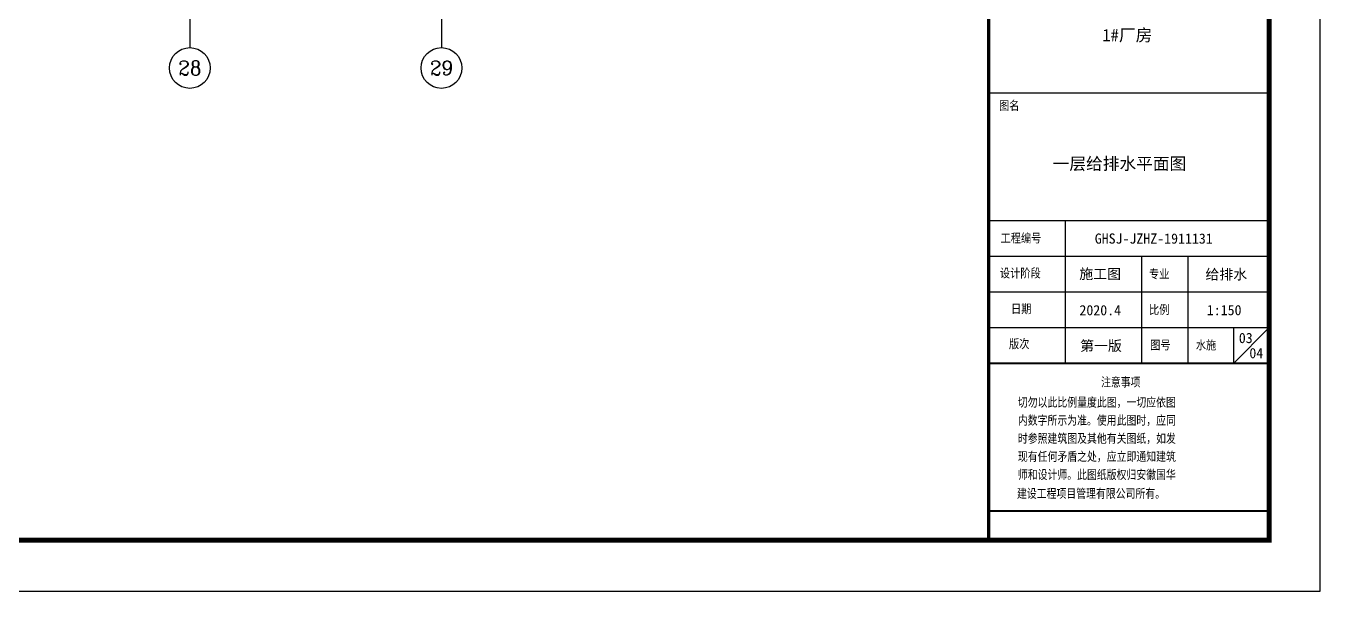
# Model space of a CAD drawing. Extents: x -409572 to -157272, y 600795 to 878326.
# Drawn here: x -195342 to -157272, y 697059 to 713677 of the extents above; entities that cross this region are included whole.
import ezdxf
from ezdxf.enums import TextEntityAlignment as Align

# ---------------------------------------------------------------- set-up
doc = ezdxf.new("R2010")
doc.units = 0
doc.header["$LTSCALE"] = 1000
doc.header["$MEASUREMENT"] = 0
doc.layers.get('0').update_dxf_attribs({"linetype": 'CONTINUOUS'})
for name, color, linetype in [('1', 1, 'CONTINUOUS'), ('AXIS', 3, 'CONTINUOUS'), ('AXIS_TEXT', 7, 'CONTINUOUS'), ('PP-PM-TK', 7, 'CONTINUOUS'), ('PUB_TEXT', 7, 'CONTINUOUS'), ('PUB_TITLE', 4, 'CONTINUOUS')]:
    doc.layers.add(name, color=color, linetype=linetype)
doc.styles.add('-黑体', font='simhei.ttf', dxfattribs={"width": 0.8})
doc.styles.add('_TCH_AXIS', font='COMPLEX', dxfattribs={"bigfont": 'GBCBIG'})
doc.styles.add('COMPLEX', font='COMPLEX')
doc.styles.add('TQ', font='txt.shx', dxfattribs={"width": 0.8, "bigfont": 'hztxt.shx'})

# ---------------------------------------------------------------- blocks, each defined once
blk = doc.blocks.new('_AXISO')
blk.add_circle((0, 0), 0.5)
at = {"layer": 'AXIS_TEXT', "style": 'COMPLEX', "width": 1.041667}
blk.add_attdef('A', text='', height=0.56, dxfattribs=at).set_placement((-0.25, -0.28), (0.25, -0.28), align=Align.FIT)
blk = doc.blocks.new('JOJ')
at = {"layer": 'AXIS', "color": 8}
for p, q in [((-190518.8, 717145.4), (-190518.8, 711145.4)), ((-183118.8, 717145.4), (-183118.8, 711145.4))]:
    blk.add_line(p, q, dxfattribs=at)
ref = blk.add_blockref('_AXISO', (-190518.8, 710545.4), dxfattribs=dict(at, xscale=1200, yscale=1200, zscale=1200))
ref.add_attrib('A', '28', dxfattribs={"layer": 'AXIS_TEXT', "color": 8, "height": 419.87, "style": '_TCH_AXIS'}).set_placement((-190858.7, 710335.5), (-190178.9, 710335.5), align=Align.FIT)
ref = blk.add_blockref('_AXISO', (-183118.8, 710545.4), dxfattribs=dict(at, xscale=1200, yscale=1200, zscale=1200))
ref.add_attrib('A', '29', dxfattribs={"layer": 'AXIS_TEXT', "color": 8, "height": 428.05, "style": '_TCH_AXIS', "width": 0.970588}).set_placement((-183455.1, 710331.4), (-182782.4, 710331.4), align=Align.FIT)

msp = doc.modelspace()

# ---------------------------------------------------------------- linework, layer by layer
at = {"layer": '1'}
msp.add_line((-167022, 711705.2), (-158772, 711705.2), dxfattribs=at)
at = {"layer": '1', "color": 4}
for p, q in [((-167022, 707955.2), (-158772, 707955.2)), ((-164772.7, 707955.2), (-164772.7, 703755.2)), ((-167022, 706905.2), (-158772, 706905.2)), ((-162522, 706905.2), (-162522, 703755.2)), ((-161165.5, 706905.2), (-161165.5, 703755.2)), ((-167022, 705855.2), (-158772, 705855.2)), ((-167022, 704805.2), (-158772, 704805.2)), ((-158772, 704805.2), (-159822, 703755.2)), ((-159822, 704805.2), (-159822, 703755.2))]:
    msp.add_line(p, q, dxfattribs=at)
at = {"layer": '1', "color": 4, "const_width": 60}
msp.add_lwpolyline([(-167022, 703755.2), (-158772, 703755.2)], dxfattribs=at)
at = {"layer": 'PP-PM-TK', "color": 4}
for points, const_width in [([(-167022, 784659), (-167022, 698559.1)], 105), ([(-167022, 699416.7), (-158772, 699416.7)], 60)]:
    msp.add_lwpolyline(points, dxfattribs=dict(at, const_width=const_width))
at = {"layer": 'PUB_TITLE'}
msp.add_lwpolyline([(-409572, 697059), (-157272, 697059), (-157272, 786159), (-409572, 786159)], close=True, dxfattribs=at)
at = {"layer": 'PUB_TITLE', "const_width": 150}
msp.add_lwpolyline([(-405822, 698559), (-158772, 698559), (-158772, 784659), (-405822, 784659)], close=True, dxfattribs=at)

# ---------------------------------------------------------------- block references
msp.add_blockref('JOJ', (0, 1894))

# ---------------------------------------------------------------- texts
at = {"layer": 'PUB_TEXT', "color": 2, "style": 'TQ'}
for s, height, p in [('图名', 300, (-166717.2, 711177.2)), ('工程编号', 300, (-166671.1, 707279.3)), ('设计阶段', 300, (-166691.4, 706250)), ('专业', 300, (-162304.8, 706224.7)), ('日期', 300, (-166364, 705200)), ('比例', 300, (-162304.8, 705174.7)), ('版次', 300, (-166423, 704170.2)), ('图号', 300, (-162271.1, 704136)), ('水施', 300, (-160927.6, 704134.6)), ('注意事项', 290.4, (-163716.7, 703046.4)), ('切勿以此比例量度此图，一切应依图', 290.4, (-166162.2, 702452.7)), ('内数字所示为准。使用此图时，应同', 290.4, (-166162.2, 701922)), ('时参照建筑图及其他有关图纸，如发', 290.4, (-166162.2, 701389.6)), ('现有任何矛盾之处，应立即通知建筑', 290.4, (-166162.2, 700857.2)), ('师和设计师。此图纸版权归安徽国华', 290.4, (-166162.2, 700324.8)), ('建设工程项目管理有限公司所有。', 290.4, (-166189.2, 699771))]:
    msp.add_text(s, height=height, dxfattribs=at).set_placement(p)
at = {"layer": 'PUB_TITLE', "color": 255, "style": '-黑体'}
for s, height, p in [('1#厂房', 360, (-163678.7, 713227.1)), ('GHSJ-JZHZ-1911131', 300, (-163900.5, 707274.5)), ('施工图', 300, (-164356.9, 706235.1)), ('给排水', 300, (-160646.4, 706221.6)), ('2020.4', 300, (-164351.3, 705168.7)), ('1:150', 300, (-160604.1, 705171.6)), ('第一版', 300, (-164332, 704122.6)), ('03', 300, (-159663.5, 704351.4)), ('04', 300, (-159352.8, 703906.5))]:
    msp.add_text(s, height=height, dxfattribs=at).set_placement(p)
at = {"layer": 'PUB_TITLE', "color": 6, "style": '-黑体'}
msp.add_text('一层给排水平面图', height=360, dxfattribs=at).set_placement((-165137.9, 709447.2))

doc.saveas('drawing.dxf')
